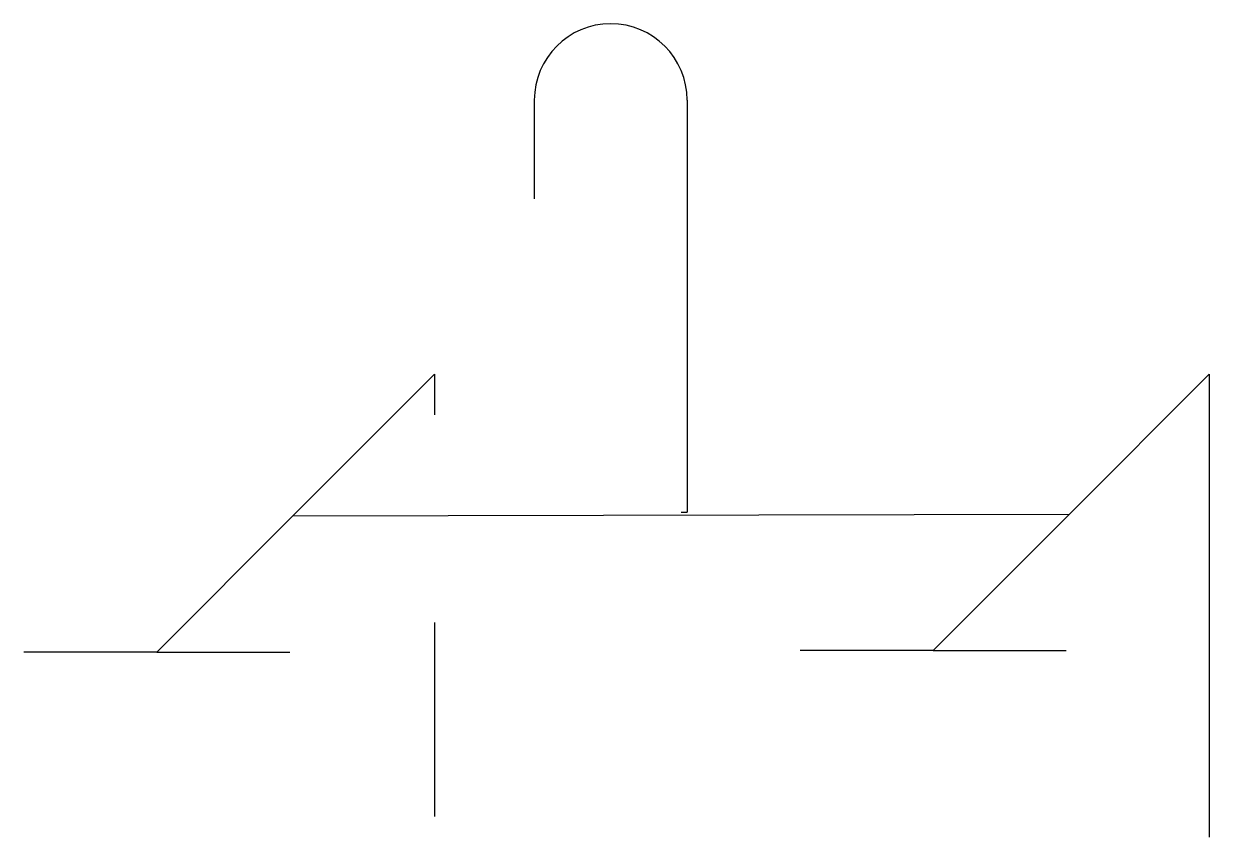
# Model space of a CAD drawing. Header units: metres. Extents: x -43076 to -41973, y -143218 to -142461.
import ezdxf

# ---------------------------------------------------------------- set-up
doc = ezdxf.new("R2010")
doc.units = ezdxf.units.M
doc.layers.add('DET1', color=1, linetype='Continuous')
doc.layers.add('G', color=3, linetype='Continuous')

msp = doc.modelspace()

# ---------------------------------------------------------------- linework, layer by layer
at = {"layer": 'DET1'}
for p, q in [((-42693.92, -142787.01), (-42693.92, -142824.61)), ((-41972.82, -142787.01), (-41972.82, -143217.92)), ((-42825.8, -142918.89), (-42103.04, -142917.22)), ((-42464.32, -142915.28), (-42458.89, -142915.28)), ((-42103.04, -142917.22), (-42229.83, -143044.01)), ((-42825.8, -142918.89), (-42952.59, -143045.68)), ((-42693.92, -143018), (-42693.92, -143198.73)), ((-42952.59, -143045.68), (-43076.44, -143045.68)), ((-42952.59, -143045.68), (-42828.74, -143045.68)), ((-42229.83, -143044.01), (-42353.67, -143044.01)), ((-42229.83, -143044.01), (-42105.98, -143044.01))]:
    msp.add_line(p, q, dxfattribs=at)
msp.add_arc((-42530.01, -142531.83), 71.11, 0, 180, dxfattribs=at)
at = {"layer": 'G'}
for p, q in [((-42601.12, -142531.83), (-42601.12, -142623.62)), ((-42458.89, -142531.83), (-42458.89, -142915.28)), ((-42825.8, -142918.89), (-42693.92, -142787.01)), ((-42103.04, -142917.22), (-41972.82, -142787.01))]:
    msp.add_line(p, q, dxfattribs=at)

doc.saveas('drawing.dxf')
